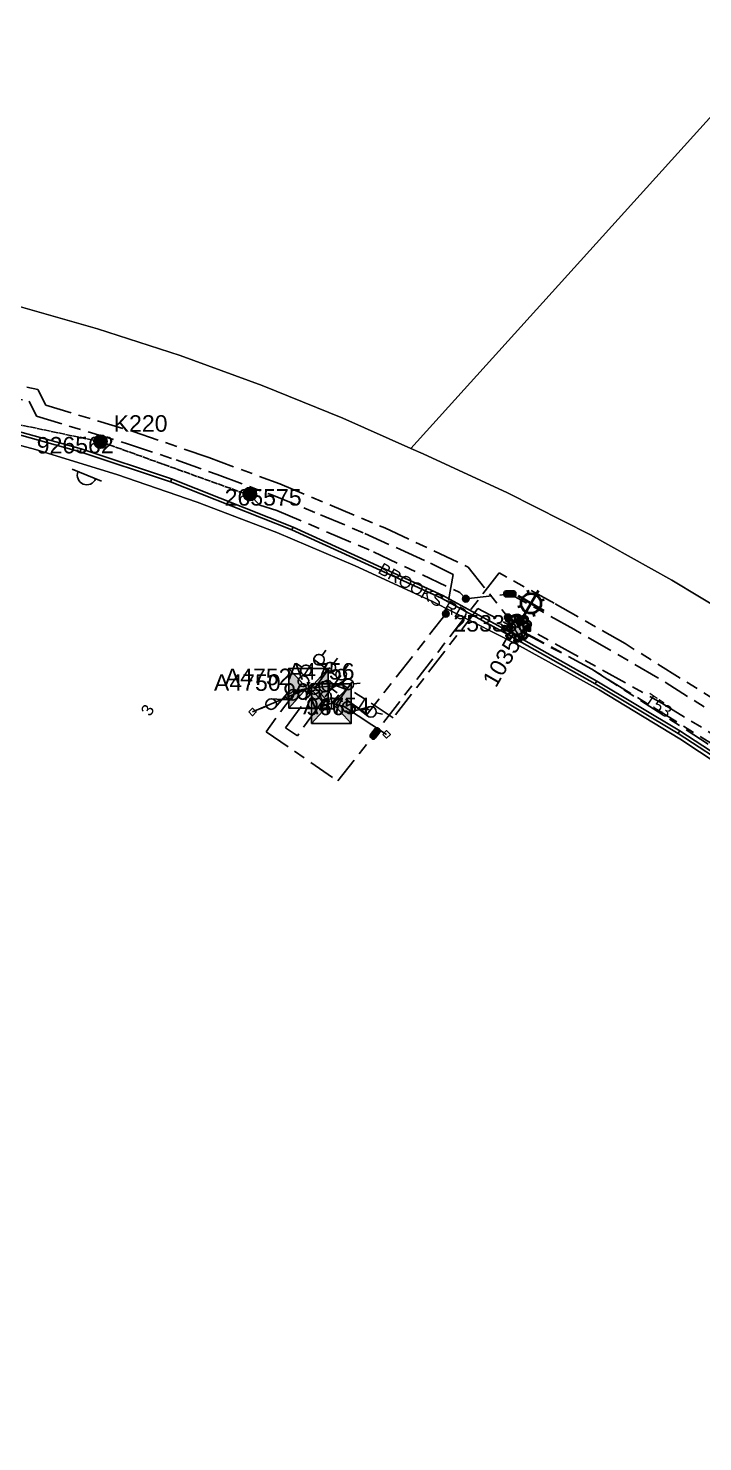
# Model space of a CAD drawing. Header units: metres. Extents: x 300847 to 302995, y 6235779 to 6237713.
# Drawn here: x 301852.1 to 301954.2, y 6236774.4 to 6236988.5 of the extents above; entities that cross this region are included whole.
import ezdxf
from ezdxf.enums import TextEntityAlignment as Align

# ---------------------------------------------------------------- set-up
doc = ezdxf.new("R2010")
doc.units = ezdxf.units.M
doc.linetypes.add('Cable Exist OH', pattern=[1, 1, 0])
doc.linetypes.add('Cable Exist UG', pattern=[8.2, 4, -1.2, 1.8, -1.2])
doc.layers.get('0').update_dxf_attribs({"color": 6})
doc.layers.add('Cadastre Land Parcels_SP_EXT', color=9, linetype='Continuous', lineweight=5)
doc.layers.add('Cadastre Roads_SP_EXT', color=9, linetype='Continuous', lineweight=5)
for name, color, linetype in [('Equip_HV_EXT', 7, 'Continuous'), ('Equip_LV_EXT', 7, 'Continuous'), ('Equip_SP_HV_EXT', 7, 'Continuous'), ('Equip_SP_SL_EXT', 7, 'Continuous'), ('Mains_HV_EXT', 7, 'Continuous'), ('Mains_LV_EXT', 7, 'Continuous'), ('Mains_SL_EXT', 7, 'Continuous'), ('Services_SP_EXT', 7, 'Continuous'), ('Sub_SP_EXT', 7, 'Continuous'), ('SupportsOH_SP_TR_HV_LV_SL_EXT', 7, 'Continuous'), ('SupportsUG_SP_LV_SL_EXT', 7, 'Continuous'), ('UG_Details_SP_MISC', 7, 'Continuous')]:
    doc.layers.add(name, color=color, linetype=linetype)
doc.styles.add('COLUMN_LABEL', font='arial.ttf')
doc.styles.add('iecARIAL', font='arial.ttf', dxfattribs={"height": 2})
doc.styles.add('POLE_LABEL', font='arial.ttf')
doc.styles.get("Standard").update_dxf_attribs({"font": 'arial.ttf'})
doc.styles.add('SWITCH_LABEL', font='arial.ttf', dxfattribs={"height": 2.5})

# ---------------------------------------------------------------- blocks, each defined once
blk = doc.blocks.new('SUB_INDOOR_EXT')
h = blk.add_hatch(color=256)
h.paths.add_polyline_path([(3, 3), (0.24, 0), (3, -3)])
h.paths.add_polyline_path([(-3, -3), (-0.24, 0), (-3, 3)])
at = {"color": 7}
for p, q in [((-0.27, 0.81), (0.27, 0.81)), ((0, 0.81), (0, -0.81)), ((-0.27, -0.81), (0.27, -0.81))]:
    blk.add_line(p, q, dxfattribs=at)
blk.add_line((1.92, -2.26), (1.92, -2.26, 0))
for points in [[(-3, -3), (-0.24, 0), (-3, 3)], [(-3, -3), (3, -3), (3, 3), (-3, 3)], [(3, 3), (0.24, 0), (3, -3)]]:
    blk.add_lwpolyline(points, close=True)
for tag, height, flags, p in [('ASSET_NUM', 2.5, 8, (2, 2)), ('STREET_CODE', 0.2, 9, (1.5, 0)), ('CONSTRUCTED_VOLTAGE', 0.2, 9, (1.5, -0.2)), ('OPERATING_VOLTAGE', 0.2, 9, (1.5, -0.6)), ('ORIENTATION', 0.2, 9, (1.5, -0.8)), ('OWNED_BY', 0.2, 9, (1.5, -1)), ('OPERATED_BY', 0.2, 9, (1.5, -1.2)), ('SECONDARY_VOLTAGE', 0.2, 9, (1.5, -1.6)), ('STATE', 0.2, 9, (1.5, -1.8)), ('SUBSTATION_TYPE', 0.2, 9, (1.5, -2.2)), ('NO_PHASES', 0.2, 9, (1.5, -0.4)), ('MAINTAINED_BY', 0.2, 9, (1.5, -1.4)), ('PARENT', 0.2, 9, (1.5, -2)), ('STREETNAME', 0.2, 9, (1.5, -3)), ('SUBURB', 0.2, 9, (1.5, -3.2)), ('Z', 0.2, 1, (1.5, -3.6)), ('USAGE', 0.2, 9, (1.5, -2.4)), ('LEGEND', 0.2, 9, (1.5, -2.6)), ('LOCATION', 0.2, 9, (1.5, -2.8)), ('NOTES', 0.2, 9, (1.5, -3.4))]:
    blk.add_attdef(tag, text='', height=height, dxfattribs=dict(flags=flags)).set_placement(p, align=Align.MIDDLE_LEFT)
blk = doc.blocks.new('COLUMN_EXT')
blk.add_hatch(color=256).paths.add_polyline_path([(-1.49, 1.48), (-1.49, -1.49), (1.48, -1.49), (1.48, 1.48)])
blk.add_lwpolyline([(-1.49, -1.49), (1.48, -1.49), (1.48, 1.48), (-1.49, 1.48)], close=True)
for tag, height, style, flags, p in [('ASSET_NUM', 2.5, 'COLUMN_LABEL', 8, (2, 2)), ('STRUCTURE_PLANT_NUMBER', 0.2, 'POLE_LABEL', 9, (1.81, 0.03)), ('STREET_CODE', 0.2, 'COLUMN_LABEL', 9, (1.81, -0.2))]:
    blk.add_attdef(tag, text='', height=height, dxfattribs=dict(style=style, flags=flags)).set_placement(p, align=Align.MIDDLE_LEFT)
at = {"flags": 9}
for tag, p in [('COLUMN_TYPE', (1.81, -0.4)), ('OWNED_BY', (1.81, -0.6)), ('STATE', (1.81, -0.8)), ('USAGE', (1.81, -1)), ('STREETNAME', (1.81, -1.6)), ('SUBURB', (1.81, -1.8)), ('LEGEND', (1.81, -1.2)), ('LOCATION', (1.81, -1.4)), ('NOTES', (1.81, -2))]:
    blk.add_attdef(tag, text='', height=0.2, dxfattribs=at).set_placement(p, align=Align.MIDDLE_LEFT)
at = {"flags": 1}
blk.add_attdef('Z', (1.81, -2.35), '', height=0.2, dxfattribs=at)
blk = doc.blocks.new('SL_LANTERN_EXT')
at = {"lineweight": 40}
for p, q in [((0, 1.97), (0, 6.47)), ((-1.46, 5.68), (-1.06, 5.28)), ((1.46, 5.68), (1.06, 5.28)), ((-2.25, 4.22), (2.25, 4.22)), ((-1.46, 2.76), (-1.06, 3.16)), ((0, 0), (0, 2.72)), ((1.46, 2.76), (1.06, 3.16))]:
    blk.add_line(p, q, dxfattribs=at)
blk.add_circle((0, 4.22), 1.5, dxfattribs=at)
at = {"style": 'iecARIAL', "flags": 8}
blk.add_attdef('ASSET_NUM', (1.5, 1.5), '', height=2.5, dxfattribs=at)
for tag, p, height, flags in [('OPERATING_VOLTAGE', (0.98, -1.65), 0.2, 9), ('ORIENTATION', (0.98, -1.85), 0.2, 9), ('OWNED_BY', (0.98, -2.05), 0.2, 9), ('STATE', (0.98, -2.25), 0.2, 9), ('CONSTRUCTED_VOLTAGE', (0.98, -0.65), 0.2, 9), ('CONTROL_TYPE', (0.98, -0.85), 0.2, 9), ('LANTERN_PURPOSE', (0.98, -1.05), 0.2, 9), ('LANTERN_TYPE', (0.98, -1.25), 0.2, 9), ('NO_PHASES', (0.98, -1.45), 0.2, 9), ('LNUMBER', (2.18, -3.25), 2.5, 8), ('USAGE', (0.98, -2.45), 0.2, 9), ('CEXIST', (0.98, -2.65), 0.2, 9), ('CNEW', (0.98, -2.85), 0.2, 9), ('CNUMBER', (0.98, -3.05), 0.2, 9), ('CREMOVE', (0.98, -3.25), 0.2, 9), ('CREPLACE', (0.98, -3.45), 0.2, 9), ('LKINGHEIGHT', (0.98, -3.65), 0.2, 9), ('LBRACKET', (0.98, -3.85), 0.2, 9), ('LBRACKETVOCAB', (0.98, -4.05), 0.2, 9), ('LCATEGORY', (0.98, -4.25), 0.2, 9), ('LCHARGE1', (0.98, -4.45), 0.2, 9), ('LCHARGE1PERCENT', (0.98, -4.65), 0.2, 9), ('LCHARGE2', (0.98, -4.85), 0.2, 9), ('LCHARGE2PERCENT', (0.98, -5.05), 0.2, 9), ('LCHARGE3', (0.98, -5.25), 0.2, 9), ('LCHARGE3PERCENT', (0.98, -5.45), 0.2, 9), ('LEXIST', (0.98, -5.65), 0.2, 9), ('LLAMP', (0.98, -5.85), 0.2, 9), ('LLAMPVOCAB', (0.98, -6.05), 0.2, 9), ('LMAST', (0.98, -6.25), 0.2, 9), ('LMASTVOCAB', (0.98, -6.45), 0.2, 9), ('LNEW', (0.98, -6.65), 0.2, 9), ('LANTNUMBER', (0.98, -6.85), 0.2, 9), ('LOUTREACH', (0.98, -7.25), 0.2, 9), ('LOUTREACHVOCAB', (0.98, -7.45), 0.2, 9), ('LRATECODE', (0.98, -7.65), 0.2, 9), ('LREMOVE', (0.98, -7.85), 0.2, 9), ('LREPLACE', (0.98, -8.05), 0.2, 9), ('LTYPE', (0.98, -8.25), 0.2, 9), ('LTYPEVOCAB', (0.98, -8.45), 0.2, 9), ('LEGEND', (0.98, -8.65), 0.2, 9), ('STREETNAME', (0.98, -9.25), 0.2, 9), ('SUBURB', (0.98, -9.45), 0.2, 1), ('LOCATION', (0.98, -8.85), 0.2, 9), ('NOTES', (0.98, -9.05), 0.2, 9)]:
    blk.add_attdef(tag, p, '', height=height, dxfattribs=dict(flags=flags))
blk = doc.blocks.new('SL_NIGHTWATCH_EXT')
at = {"lineweight": 40}
h = blk.add_hatch(color=256, dxfattribs=at)
h.paths.add_polyline_path([(0.39, 1.96, 0.098491), (-0.39, 1.96), (-0.2, 0.98, -0.098491), (0.19, 0.98)])
h.paths.add_polyline_path([(0.55, 0.83, -0.098491), (0.83, 0.56), (1.66, 1.11, 0.098491), (1.11, 1.66)])
h.paths.add_polyline_path([(0.98, 0.2, -0.098491), (0.98, -0.19), (1.96, -0.39, 0.098491), (1.96, 0.39)])
h.paths.add_polyline_path([(0.83, -0.55, -0.098491), (0.56, -0.83), (1.11, -1.66, 0.098491), (1.66, -1.11)])
h.paths.add_polyline_path([(-0.19, -0.98), (-0.39, -1.96, 0.098491), (0.39, -1.96), (0.2, -0.98, -0.098491)])
h.paths.add_polyline_path([(-0.83, -0.56), (-1.66, -1.11, 0.098491), (-1.11, -1.66), (-0.55, -0.83, -0.098491)])
h.paths.add_polyline_path([(-0.98, 0.19), (-1.96, 0.39, 0.098491), (-1.96, -0.39), (-0.98, -0.2, -0.098491)])
h.paths.add_polyline_path([(-1.11, 1.66, 0.098491), (-1.66, 1.11), (-0.83, 0.55, -0.098491), (-0.56, 0.83)])
for p, q in [((-1.16, 1.63), (-1.16, 1.63, 0)), ((-1.1, 1.64), (-1.1, 1.64, 0)), ((1.08, 1.63), (1.08, 1.63, 0)), ((-0.86, -0.57), (-0.86, -0.57, 0)), ((0.82, -0.57), (0.82, -0.57, 0)), ((1.13, -1.65), (1.13, -1.65, 0)), ((1.96, -0.37), (1.96, -0.37, 0))]:
    blk.add_line(p, q, dxfattribs=at)
for points in [[(-0.98, 0.19, 0.098491), (-0.98, -0.2), (-1.96, -0.39, -0.098491), (-1.96, 0.39)], [(-0.56, 0.83, 0.098491), (-0.83, 0.55), (-1.66, 1.11, -0.098491), (-1.11, 1.66)], [(-0.2, 0.98, -0.098491), (0.19, 0.98), (0.39, 1.96, 0.098491), (-0.39, 1.96)], [(0.83, 0.56), (1.66, 1.11, 0.098491), (1.11, 1.66), (0.55, 0.83, -0.098491)], [(0.98, -0.19), (1.96, -0.39, 0.098491), (1.96, 0.39), (0.98, 0.2, -0.098491)], [(-0.83, -0.56, 0.098491), (-0.55, -0.83), (-1.11, -1.66, -0.098491), (-1.66, -1.11)], [(0.2, -0.98), (0.39, -1.96, -0.098491), (-0.39, -1.96), (-0.19, -0.98, 0.098491)], [(0.56, -0.83), (1.11, -1.66, 0.098491), (1.66, -1.11), (0.83, -0.55, -0.098491)]]:
    blk.add_lwpolyline(points, format="xyb", close=True, dxfattribs=at)
blk.add_circle((0, 0), 1, dxfattribs=at)
blk = doc.blocks.new('CCP_EXT')
at = {"flags": 9}
for tag, p in [('STATE', (0, -1.8)), ('NOTES', (0, -2))]:
    blk.add_attdef(tag, text='', height=0.2, dxfattribs=at).set_placement(p, align=Align.MIDDLE_LEFT)
blk.add_wipeout([(0, 0.57), (0.57, 0), (0, -0.57), (-0.57, 0)])
blk.add_lwpolyline([(-0.57, 0), (0, 0.57), (0.57, 0), (0, -0.57), (-0.57, 0)])
at = {"flags": 1}
blk.add_attdef('Z', (0, 0), '', height=0.2, dxfattribs=at)
at = {"flags": 9}
for tag, p in [('CCP_TYPE', (0, 0)), ('CONSTRUCTED_VOLTAGE', (0, -0.2)), ('OPERATING_VOLTAGE', (0, -0.6)), ('ORIENTATION', (0, -0.8)), ('OWNED_BY', (0, -1)), ('NO_PHASES', (0, -0.4)), ('USAGE', (0, -1.2)), ('LEGEND', (0, -1.4)), ('LIFE_SUPPORT', (0, -1.6))]:
    blk.add_attdef(tag, text='', height=0.2, dxfattribs=at).set_placement(p, align=Align.MIDDLE_LEFT)
blk = doc.blocks.new('POLE_EXT')
blk.add_hatch(color=256).paths.add_polyline_path([(-1, 0, 1), (1, 0, 1)])
blk.add_lwpolyline([(-1, 0, 1), (1, 0, 1)], format="xyb", close=True)
for tag, height, flags, p in [('pNumber', 2.5, 8, (-17.84, 2.07)), ('OWNED_BY', 0.2, 9, (1.35, -0.4)), ('SPECIAL_USE', 0.2, 9, (1.35, -0.8)), ('STATE', 0.2, 9, (1.35, -1)), ('cLV', 0.2, 9, (1.35, -1.4)), ('hDepth', 0.2, 9, (1.35, -1.6)), ('hDia', 0.2, 9, (1.35, -1.8)), ('cHV', 0.2, 9, (1.35, -2)), ('PARENT', 0.2, 9, (1.35, -0.6)), ('USAGE', 0.2, 9, (1.35, -1.2)), ('LBRACKET', 0.2, 9, (1.35, -2.2)), ('cLinedev', 0.2, 9, (1.35, -3.4)), ('pExisting', 0.2, 9, (1.35, -3.8)), ('LExisting', 0.2, 9, (1.35, -2.4)), ('LANTNUMBER', 0.2, 9, (1.35, -2.6)), ('LOther', 0.2, 9, (1.35, -2.8)), ('LRemove', 0.2, 9, (1.35, -3)), ('LEGEND', 0.2, 9, (1.35, -3.2)), ('LOCATION', 0.2, 9, (1.35, -3.6)), ('PFNUMBER', 0.2, 9, (1.35, -4)), ('NEWPFNUMBER', 0.2, 9, (1.35, -4.2)), ('pFooting', 0.2, 9, (1.35, -4.4)), ('pNew', 0.2, 9, (1.35, -4.6)), ('pRelocate', 0.2, 9, (1.35, -5)), ('pRemove', 0.2, 9, (1.35, -5.2)), ('pReplace', 0.2, 9, (1.35, -5.4)), ('pStay', 0.2, 9, (1.35, -5.6)), ('pType', 0.2, 9, (1.35, -5.8)), ('cspan', 0.2, 9, (1.35, -6)), ('STREETNAME', 0.2, 9, (1.35, -6.2)), ('SUBURB', 0.2, 9, (1.35, -6.4)), ('OPERATED_BY', 0.2, 9, (1.36, -7.01)), ('NOTES', 0.2, 9, (1.35, -6.6)), ('MAINTAINED_BY', 0.2, 9, (1.36, -6.81))]:
    blk.add_attdef(tag, text='', height=height, dxfattribs=dict(flags=flags)).set_placement(p, align=Align.MIDDLE_LEFT)
at = {"style": 'POLE_LABEL'}
for tag, height, flags, p in [('ASSET_NUM', 2.5, 8, (2, 2)), ('STRUCTURE_PLANT_NUMBER', 0.2, 9, (1.35, 0.03)), ('STREET_CODE', 0.2, 9, (1.35, -0.2))]:
    blk.add_attdef(tag, text='', height=height, dxfattribs=dict(at, flags=flags)).set_placement(p, align=Align.MIDDLE_LEFT)
at = {"flags": 1}
blk.add_attdef('Z', (1.35, -7.33), '', height=0.2, dxfattribs=at)
blk = doc.blocks.new('HV_STJ_EXT')
h = blk.add_hatch(color=256)
edge = h.paths.add_edge_path()
edge.add_ellipse((-0.59, 0.13), major_axis=(0.226, 0.226), ratio=1, start_angle=45, end_angle=135)
edge.add_line((-0.91, 0.13), (-0.91, -0.13))
edge.add_ellipse((-0.59, -0.13), major_axis=(0.226, 0.226), ratio=1, start_angle=135, end_angle=225)
edge.add_line((-0.59, -0.45), (0.59, -0.45))
edge.add_ellipse((0.59, -0.13), major_axis=(-0.226, 0.226), ratio=1, start_angle=135, end_angle=225)
edge.add_line((0.91, -0.13), (0.91, 0.13))
edge.add_ellipse((0.59, 0.13), major_axis=(-0.226, 0.226), ratio=1, start_angle=225, end_angle=315)
edge.add_line((0.59, 0.45), (-0.59, 0.45))
blk.add_lwpolyline([(-0.91, 0.13), (-0.91, -0.13, 0.414214), (-0.59, -0.45), (0.59, -0.45, 0.414214), (0.91, -0.13), (0.91, 0.13, 0.414214), (0.59, 0.45), (-0.59, 0.45, 0.414214)], format="xyb", close=True)
for tag, flags, p in [('ORIENTATION', 9, (1.5, 0)), ('Z', 1, (1.5, -0.8)), ('USAGE', 9, (1.5, -0.2)), ('LEGEND', 9, (1.5, -0.4)), ('NOTES', 9, (1.5, -0.6))]:
    blk.add_attdef(tag, text='', height=0.2, dxfattribs=dict(flags=flags)).set_placement(p, align=Align.MIDDLE_LEFT)
blk = doc.blocks.new('LV_UG_DFUSE_CLOSED_EXT')
for points in [[(1, 0), (0, 0)], [(5.04, 0.73), (2.16, -0.72)], [(5.05, -0.71), (2.16, 0.72)], [(6.2, 0.01), (7.2, 0.01)]]:
    blk.add_lwpolyline(points)
for centre in [(1.8, 0), (5.4, 0.01)]:
    blk.add_circle(centre, 0.8)
at = {"flags": 9}
for tag, p in [('ACTUAL_STATUS', (0, 0)), ('CONSTRUCTED_VOLTAGE', (0, -0.2)), ('OPERATING_VOLTAGE', (0, -0.6)), ('ORIENTATION', (0, -0.8)), ('STATE', (0, -1)), ('SWITCH_TYPE', (0, -1.2)), ('NO_PHASES', (0, -0.4)), ('USAGE', (0, -1.4)), ('NOTES', (0, -1.6))]:
    blk.add_attdef(tag, text='', height=0.2, dxfattribs=at).set_placement(p, align=Align.MIDDLE_LEFT)
at = {"flags": 1}
blk.add_attdef('Z', (0, 0), '', height=0.2, dxfattribs=at)
blk = doc.blocks.new('HV_USL_CLOSED_EXT')
blk.add_line((2.4, 5.5), (-2.4, 5.5))
blk.add_lwpolyline([(1.44, 5.5, 0.414214), (0, 6.94, 0.414214), (-1.44, 5.5)], format="xyb")
for tag, height, flags, p in [('ASSET_NUM', 2.5, 8, (2, 2)), ('STREET_CODE', 0.2, 9, (1.5, 0)), ('ACTUAL_STATUS', 0.2, 9, (1.5, -0.2)), ('CONSTRUCTED_VOLTAGE', 0.2, 9, (1.5, -0.4)), ('OPERATING_VOLTAGE', 0.2, 9, (1.5, -0.8)), ('ORIENTATION', 0.2, 9, (1.5, -1)), ('OWNED_BY', 0.2, 9, (1.5, -1.2)), ('OPERATED_BY', 0.2, 9, (1.5, -1.4)), ('STATE', 0.2, 9, (1.5, -1.8)), ('SWITCH_TYPE', 0.2, 9, (1.5, -2)), ('NO_PHASES', 0.2, 9, (1.5, -0.6)), ('MAINTAINED_BY', 0.2, 9, (1.5, -1.6)), ('USAGE', 0.2, 9, (1.5, -2.2)), ('STREETNAME', 0.2, 9, (1.5, -2.8)), ('SUBURB', 0.2, 9, (1.5, -3)), ('Z', 0.2, 1, (1.5, -3.6)), ('LEGEND', 0.2, 9, (1.5, -2.4)), ('LOCATION', 0.2, 9, (1.5, -2.6)), ('NOTES', 0.2, 9, (1.5, -3.2)), ('LABEL_ALIGNMENT', 0.2, 9, (1.5, -3.4))]:
    blk.add_attdef(tag, text='', height=height, dxfattribs=dict(flags=flags)).set_placement(p, align=Align.MIDDLE_LEFT)
blk = doc.blocks.new('SWG_HOLEC_SU_EXT')
blk.add_line((1.8, -2), (5.8, -2))
for points in [[(1, 0), (0, 0)], [(6.6, 0), (7.6, 0)]]:
    blk.add_lwpolyline(points)
for points in [[(1.8, -0.8, 1), (1.8, 0.8, 1)], [(5.8, -0.8, 1), (5.8, 0.8, 1)]]:
    blk.add_lwpolyline(points, format="xyb", close=True)
at = {"style": 'SWITCH_LABEL', "flags": 8}
blk.add_attdef('ASSET_NUM', text='', height=2.5, rotation=179.9544, dxfattribs=at).set_placement((-2.4, 0), align=Align.MIDDLE_LEFT)
at = {"flags": 1}
blk.add_attdef('Z', (0, 0), '', height=0.2, dxfattribs=at)
at = {"flags": 9}
for tag, p in [('ACTUAL_STATUS', (0, -0.4)), ('CONSTRUCTED_VOLTAGE', (0, -0.6)), ('OPERATING_VOLTAGE', (0, -1)), ('ORIENTATION', (0, -1.2)), ('OWNED_BY', (0, -1.4)), ('STATE', (0, -1.8)), ('SWITCH_TYPE', (0, -2)), ('NO_PHASES', (0, -0.8)), ('PARENT', (0, -1.6)), ('USAGE', (0, -2.2)), ('STREETNAME', (0, -2.6)), ('SUBURB', (0, -2.8)), ('LOCATION', (0, -2.4)), ('NOTES', (0, -3))]:
    blk.add_attdef(tag, text='', height=0.2, dxfattribs=at).set_placement(p, align=Align.MIDDLE_LEFT)
at = {"style": 'SWITCH_LABEL', "flags": 9}
blk.add_attdef('STREET_CODE', text='', height=0.2, dxfattribs=at).set_placement((0, -0.2), align=Align.MIDDLE_LEFT)
blk = doc.blocks.new('CONNECTOR_NODE_EXT')
h = blk.add_hatch(color=256)
edge = h.paths.add_edge_path()
edge.add_arc((0, 0), 0.5, 0, 360)
blk.add_circle((0, 0), 0.5)
at = {"flags": 1}
blk.add_attdef('Z', (0, 0), '', height=0.2, dxfattribs=at)
at = {"flags": 9}
for tag, p in [('CONNECTOR_TYPE', (0, 0)), ('CONSTRUCTED_VOLTAGE', (0, -0.2)), ('OPERATING_VOLTAGE', (0, -0.6)), ('ORIENTATION', (0, -0.8)), ('SUBTYPE', (0, -1)), ('NO_PHASES', (0, -0.4)), ('USAGE', (0, -1.2)), ('NOTES', (0, -1.4))]:
    blk.add_attdef(tag, text='', height=0.2, dxfattribs=at).set_placement(p, align=Align.MIDDLE_LEFT)

msp = doc.modelspace()

# ---------------------------------------------------------------- linework, layer by layer
at = {"layer": 'Cadastre Land Parcels_SP_EXT', "linetype": 'Continuous'}
for points in [[(302126.1, 6237149.73), (302123.98, 6237153.13), (302121.88, 6237156.53), (302120.33, 6237159.07), (302032.76, 6237059.6), (302032.2, 6237060.1), (301909.98, 6236924.8), (301911.87, 6236924), (301924.64, 6236918.09), (301937.18, 6236911.72), (301949.5, 6236904.9), (301962.08, 6236897.31), (301974.37, 6236889.25), (301986.34, 6236880.73), (301997.99, 6236871.77), (302004.84, 6236866.17), (302058.06, 6236924.97), (302114.2, 6236987.05), (302040.07, 6237052.02), (302126.1, 6237149.73)], [(302008.92, 6236837.4), (301985.54, 6236855.95), (301974.24, 6236864.68), (301962.62, 6236872.99), (301950.69, 6236880.85), (301938.48, 6236888.25), (301925.99, 6236895.19), (301913.25, 6236901.65), (301901.56, 6236907.06), (301889.69, 6236912.08), (301877.65, 6236916.69), (301865.47, 6236920.88), (301853.15, 6236924.66), (301840.71, 6236928.02), (301828.16, 6236930.95), (301815.52, 6236933.46), (301802.39, 6236935.95), (301788.31, 6236937.64), (301754.19, 6236940.75), (301702.56, 6236855.14), (301706.48, 6236851.98), (301836.9, 6236746.77), (301899.53, 6236696.17), (302008.92, 6236837.4)]]:
    msp.add_lwpolyline(points, close=True, dxfattribs=at)
msp.add_lwpolyline([(301880.67, 6237102.02), (301785.67, 6236984.42), (301804.3, 6236955.66), (301804.67, 6236955.61), (301811.12, 6236954.63), (301824.12, 6236952.41), (301837.03, 6236949.72), (301849.84, 6236946.57), (301862.53, 6236942.96), (301875.08, 6236938.89), (301887.47, 6236934.37), (301899.7, 6236929.41), (301909.98, 6236924.8), (302032.2, 6237060.1)], dxfattribs=at)
at = {"layer": 'Cadastre Roads_SP_EXT', "linetype": 'Continuous'}
msp.add_lwpolyline([(301962.08, 6236897.31), (301949.5, 6236904.9), (301937.18, 6236911.72), (301924.64, 6236918.09), (301911.87, 6236924), (301909.98, 6236924.8), (301909.98, 6236924.8), (301899.7, 6236929.41), (301887.47, 6236934.37), (301875.08, 6236938.89), (301862.53, 6236942.96), (301849.84, 6236946.57)], dxfattribs=at)
at = {"layer": 'Mains_HV_EXT', "linetype": 'Cable Exist UG'}
for points in [[(301901.34, 6237092.27), (301886.68, 6237080.96), (301873.38, 6237071.27), (301856.45, 6237059.96), (301845.18, 6237047.15), (301829.7, 6237026.23), (301817.77, 6237006.52), (301809.42, 6236988.52), (301807.13, 6236978.72), (301806.91, 6236956.05), (301806.56, 6236941.62), (301845.36, 6236934.02), (301846.75, 6236935.08), (301853.49, 6236933.77), (301854.71, 6236931.37), (301867.93, 6236927.39), (301879.41, 6236923.46), (301890.14, 6236919.46), (301906.04, 6236912.78), (301918.66, 6236906.87), (301924.67, 6236899.25)], [(301812.78, 6237001.73), (301807.77, 6236990.08), (301805.37, 6236980.06), (301805.59, 6236956.73), (301805.1, 6236939.84), (301808.87, 6236939.2), (301819.82, 6236937.38), (301835.55, 6236934.14), (301845.84, 6236931.86), (301847.25, 6236932.94), (301852.18, 6236931.99), (301853.29, 6236929.7), (301867.1, 6236925.55), (301874.46, 6236923.08), (301880.68, 6236920.89), (301888.96, 6236917.78), (301896.31, 6236914.79), (301903.03, 6236911.95), (301908.43, 6236909.5), (301912.96, 6236907.44), (301916.41, 6236905.74), (301915.29, 6236899.79)], [(301885.63, 6236917.82), (301887.14, 6236916.24), (301889.69, 6236915.45), (301904.31, 6236909.18), (301917.39, 6236903.02), (301918.29, 6236902.07)], [(301918.29, 6236902.07), (301924.98, 6236902.79)], [(301915.29, 6236899.79), (301903.36, 6236884.56), (301899.08, 6236887.51), (301897.96, 6236886.19)], [(301924.67, 6236899.25), (301948, 6236886.23), (301956.73, 6236880.92), (301980.74, 6236863.55), (302051.75, 6236807.04), (302050.28, 6236796.94), (302051.28, 6236795.35)], [(301894.49, 6236888.51), (301892.67, 6236888.12), (301889.56, 6236884), (301889.56, 6236884), (301888.09, 6236881.92), (301898.93, 6236874.46), (301904.58, 6236881.67)], [(301897.96, 6236886.19), (301896.08, 6236885.83), (301892.81, 6236881.32), (301890.99, 6236882.53), (301894.06, 6236886.71), (301894.49, 6236888.51)]]:
    msp.add_lwpolyline(points, dxfattribs=at)
at = {"layer": 'Mains_HV_EXT', "linetype": 'Cable Exist OH'}
for points in [[(301862.99, 6236925.86), (301791.63, 6236940.69)], [(301885.87, 6236917.62), (301862.99, 6236925.86)]]:
    msp.add_lwpolyline(points, dxfattribs=at)
at = {"layer": 'Mains_SL_EXT', "linetype": 'Cable Exist UG'}
msp.add_lwpolyline([(301968.8, 6236871.18), (301937.36, 6236891.41), (301926.07, 6236897.59)], dxfattribs=at)
at = {"layer": 'UG_Details_SP_MISC'}
for p, q in [((301840.54, 6236929.7), (301859.92, 6236924.31)), ((301840.65, 6236930.16), (301860.06, 6236924.77)), ((301859.92, 6236924.31), (301859.99, 6236924.54)), ((301859.92, 6236924.31), (301873.6, 6236919.76)), ((301860.06, 6236924.77), (301859.99, 6236924.54)), ((301860.06, 6236924.77), (301873.76, 6236920.22)), ((301873.6, 6236919.76), (301873.68, 6236919.99)), ((301873.6, 6236919.76), (301891.99, 6236912.48)), ((301873.76, 6236920.22), (301873.68, 6236919.99)), ((301873.76, 6236920.22), (301892.18, 6236912.92)), ((301891.99, 6236912.48), (301892.09, 6236912.7)), ((301891.99, 6236912.48), (301914.64, 6236902.15)), ((301892.18, 6236912.92), (301892.09, 6236912.7)), ((301892.18, 6236912.92), (301914.85, 6236902.58)), ((301914.85, 6236902.58), (301914.75, 6236902.37)), ((301914.85, 6236902.58), (301924.26, 6236897.41)), ((301914.64, 6236902.15), (301914.75, 6236902.37)), ((301914.64, 6236902.15), (301924.02, 6236897)), ((301924.02, 6236897), (301924.14, 6236897.2)), ((301924.02, 6236897), (301937.89, 6236889.17)), ((301924.26, 6236897.41), (301924.14, 6236897.2)), ((301924.26, 6236897.41), (301938.13, 6236889.59)), ((301937.89, 6236889.17), (301938.01, 6236889.38)), ((301937.89, 6236889.17), (301950.44, 6236881.63)), ((301938.13, 6236889.59), (301938.01, 6236889.38)), ((301938.13, 6236889.59), (301950.69, 6236882.04)), ((301950.44, 6236881.63), (301950.56, 6236881.84)), ((301950.44, 6236881.63), (301964.61, 6236872.4)), ((301950.69, 6236882.04), (301950.56, 6236881.84)), ((301950.69, 6236882.04), (301964.88, 6236872.8))]:
    msp.add_line(p, q, dxfattribs=at)

# ---------------------------------------------------------------- block references
at = {"layer": 'Equip_HV_EXT'}
for name, p in [('CONNECTOR_NODE_EXT', (301918.29, 6236902.07)), ('HV_STJ_EXT', (301924.98, 6236902.79)), ('CONNECTOR_NODE_EXT', (301915.29, 6236899.79)), ('CONNECTOR_NODE_EXT', (301924.67, 6236899.25))]:
    msp.add_blockref(name, p, dxfattribs=at)
ref = msp.add_blockref('SWG_HOLEC_SU_EXT', (301892.67, 6236888.12), dxfattribs=dict(at, rotation=54.05788800441329))
ref.add_attrib('ASSET_NUM', 'A4750', dxfattribs={"layer": '0', "height": 2.5, "style": 'SWITCH_LABEL'}).set_placement((301890.27, 6236889.37), align=Align.MIDDLE_RIGHT)
ref = msp.add_blockref('SWG_HOLEC_SU_EXT', (301898.81, 6236887.82), dxfattribs=dict(at, rotation=144.0688856850699))
ref.add_attrib('ASSET_NUM', 'A4756', dxfattribs={"layer": '0', "height": 2.5, "style": 'SWITCH_LABEL'}).set_placement((301896.41, 6236889.07), align=Align.BOTTOM_CENTER)
ref = msp.add_blockref('SWG_HOLEC_SU_EXT', (301896.08, 6236885.83), dxfattribs=dict(at, rotation=54.69550949958573))
ref.add_attrib('ASSET_NUM', 'A4754', dxfattribs={"layer": '0', "height": 2.5, "style": 'SWITCH_LABEL'}).set_placement((301893.68, 6236887.08), align=Align.TOP_LEFT)
at = {"layer": 'Equip_LV_EXT'}
for p, rotation in [((301895.12, 6236888.57), 5.44180727231469), ((301898.66, 6236886.04), 348.0583745365862)]:
    msp.add_blockref('LV_UG_DFUSE_CLOSED_EXT', p, dxfattribs=dict(at, rotation=rotation))
at = {"layer": 'Equip_SP_HV_EXT'}
ref = msp.add_blockref('HV_USL_CLOSED_EXT', (301862.99, 6236925.86), dxfattribs=dict(at, rotation=157.8831461942374))
ref.add_attrib('ASSET_NUM', 'K220', dxfattribs={"layer": '0', "height": 2.5}).set_placement((301864.99, 6236926.61), align=Align.BOTTOM_LEFT)
at = {"layer": 'Equip_SP_SL_EXT'}
ref = msp.add_blockref('SL_LANTERN_EXT', (301926.07, 6236897.7), dxfattribs=dict(at, rotation=330.1917071979731))
ref.add_attrib('ASSET_NUM', '103578', dxfattribs={"layer": '0', "height": 2.5, "rotation": 60.2279, "style": 'iecARIAL'}).set_placement((301927.57, 6236899.2), align=Align.MIDDLE_RIGHT)
msp.add_blockref('SL_NIGHTWATCH_EXT', (301926.07, 6236897.59), dxfattribs=at)
at = {"layer": 'Sub_SP_EXT'}
ref = msp.add_blockref('SUB_INDOOR_EXT', (301894.49, 6236888.51), dxfattribs=at)
ref.add_attrib('ASSET_NUM', '966', dxfattribs={"layer": '0', "height": 2.5}).set_placement((301896.49, 6236889.26), align=Align.TOP_RIGHT)
ref = msp.add_blockref('SUB_INDOOR_EXT', (301897.95, 6236886.18), dxfattribs=at)
ref.add_attrib('ASSET_NUM', '966', dxfattribs={"layer": '0', "height": 2.5}).set_placement((301899.95, 6236886.93), align=Align.TOP_RIGHT)
at = {"layer": 'SupportsOH_SP_TR_HV_LV_SL_EXT'}
ref = msp.add_blockref('POLE_EXT', (301862.99, 6236925.86), dxfattribs=at)
ref.add_attrib('ASSET_NUM', '926562', dxfattribs={"layer": '0', "height": 2.5, "rotation": 0.2975, "style": 'POLE_LABEL'}).set_placement((301864.99, 6236926.61), align=Align.TOP_RIGHT)
ref = msp.add_blockref('POLE_EXT', (301885.62, 6236917.92), dxfattribs=at)
ref.add_attrib('ASSET_NUM', '265575', dxfattribs={"layer": '0', "height": 2.5, "rotation": 0.0299, "style": 'POLE_LABEL'}).set_placement((301887.62, 6236918.67), align=Align.TOP_CENTER)
at = {"layer": 'SupportsUG_SP_LV_SL_EXT'}
ref = msp.add_blockref('COLUMN_EXT', (301926.07, 6236897.59), dxfattribs=dict(at, rotation=330.1917070060917))
ref.add_attrib('ASSET_NUM', '253338', dxfattribs={"layer": '0', "height": 2.5, "style": 'COLUMN_LABEL'}).set_placement((301928.08, 6236898.34), align=Align.MIDDLE_RIGHT)

# ---------------------------------------------------------------- texts
at = {"layer": 'Cadastre Land Parcels_SP_EXT'}
msp.add_text('3', height=1.8, rotation=58.9, dxfattribs=at).set_placement((301870.52, 6236884.14))
at = {"layer": 'Cadastre Roads_SP_EXT'}
msp.add_text('BROOKS RD', height=1.8, rotation=330.2973, dxfattribs=at).set_placement((301904.86, 6236906.04))
at = {"layer": 'Mains_LV_EXT'}
msp.add_text('T53', height=1.8, rotation=325.9294, dxfattribs=at).set_placement((301945.14, 6236886.37))

# ---------------------------------------------------------------- next in the draw order: block references
at = {"layer": 'Services_SP_EXT'}
for p in [(301886.01, 6236884.92), (301906.32, 6236881.52)]:
    msp.add_blockref('CCP_EXT', p, dxfattribs=at)

# ---------------------------------------------------------------- next in the draw order: linework, layer by layer
at = {"layer": 'Cadastre Roads_SP_EXT', "linetype": 'Continuous'}
msp.add_lwpolyline([(301840.71, 6236928.02), (301853.15, 6236924.66), (301865.47, 6236920.88), (301877.65, 6236916.69), (301889.69, 6236912.08), (301901.56, 6236907.06), (301913.25, 6236901.65), (301925.99, 6236895.19), (301938.48, 6236888.25), (301950.69, 6236880.85), (301962.62, 6236872.99)], dxfattribs=at)
at = {"layer": 'Mains_HV_EXT', "linetype": 'Cable Exist UG'}
for points in [[(301920.42, 6236528.15), (301981.09, 6236605.64), (302039.85, 6236680.72), (302050.65, 6236699.38), (302063.09, 6236715.29), (302085.78, 6236744.22), (302090.79, 6236753.63), (302092.58, 6236762.3), (302091.24, 6236774.24), (302087.99, 6236782.02), (302080.83, 6236790.71), (302063.18, 6236804.67), (302025.01, 6236834.84), (301998.61, 6236855.73), (301987.93, 6236864.17), (301976.7, 6236872.76), (301964.66, 6236881.33), (301942.44, 6236895.26), (301931.68, 6236901.38), (301923.33, 6236905.97), (301904.58, 6236881.67)], [(301762.84, 6236079.83), (301644.14, 6236186.14), (301754.65, 6236325.33), (301862.96, 6236457.98), (301885.21, 6236486.43), (302038.14, 6236681.75), (302044.32, 6236692.38), (302049.25, 6236700.9), (302085.24, 6236746.76), (302088.75, 6236753.67), (302090.59, 6236762.08), (302089.69, 6236772.75), (302086.11, 6236781.34), (302079.94, 6236788.87), (301980.1, 6236867.81), (301967.44, 6236877.04), (301958.78, 6236882.89), (301947.37, 6236890.1), (301934.67, 6236897.45), (301924.98, 6236902.79)]]:
    msp.add_lwpolyline(points, dxfattribs=at)
at = {"layer": 'Mains_LV_EXT', "linetype": 'Cable Exist UG'}
msp.add_lwpolyline([(302001.74, 6236866.27), (301980.24, 6236883.12), (301972.29, 6236868.46), (301957.2, 6236879.08), (301937.36, 6236891.41), (301920.14, 6236900.59), (301907.3, 6236884.04), (301899.71, 6236889.01), (301894.49, 6236888.51)], dxfattribs=at)
at = {"layer": 'Services_SP_EXT'}
for points in [[(301894.49, 6236888.51), (301886.01, 6236884.92)], [(301897.95, 6236886.18), (301899.81, 6236885.8), (301906.32, 6236881.52)]]:
    msp.add_lwpolyline(points, dxfattribs=at)

# ---------------------------------------------------------------- next in the draw order: block references
at = {"layer": 'Equip_HV_EXT'}
ref = msp.add_blockref('SWG_HOLEC_SU_EXT', (301894.31, 6236886.98), dxfattribs=dict(at, rotation=53.24803995447333))
ref.add_attrib('ASSET_NUM', 'A4752', dxfattribs={"layer": '0', "height": 2.5, "style": 'SWITCH_LABEL'}).set_placement((301891.91, 6236888.23), align=Align.BOTTOM_RIGHT)
at = {"layer": 'Equip_HV_EXT', "rotation": 52.35293578189198}
msp.add_blockref('HV_STJ_EXT', (301904.58, 6236881.67), dxfattribs=at)
at = {"layer": 'Equip_LV_EXT', "rotation": 202.9475942269868}
msp.add_blockref('LV_UG_DFUSE_CLOSED_EXT', (301893.81, 6236888.22), dxfattribs=at)

doc.saveas('drawing.dxf')
